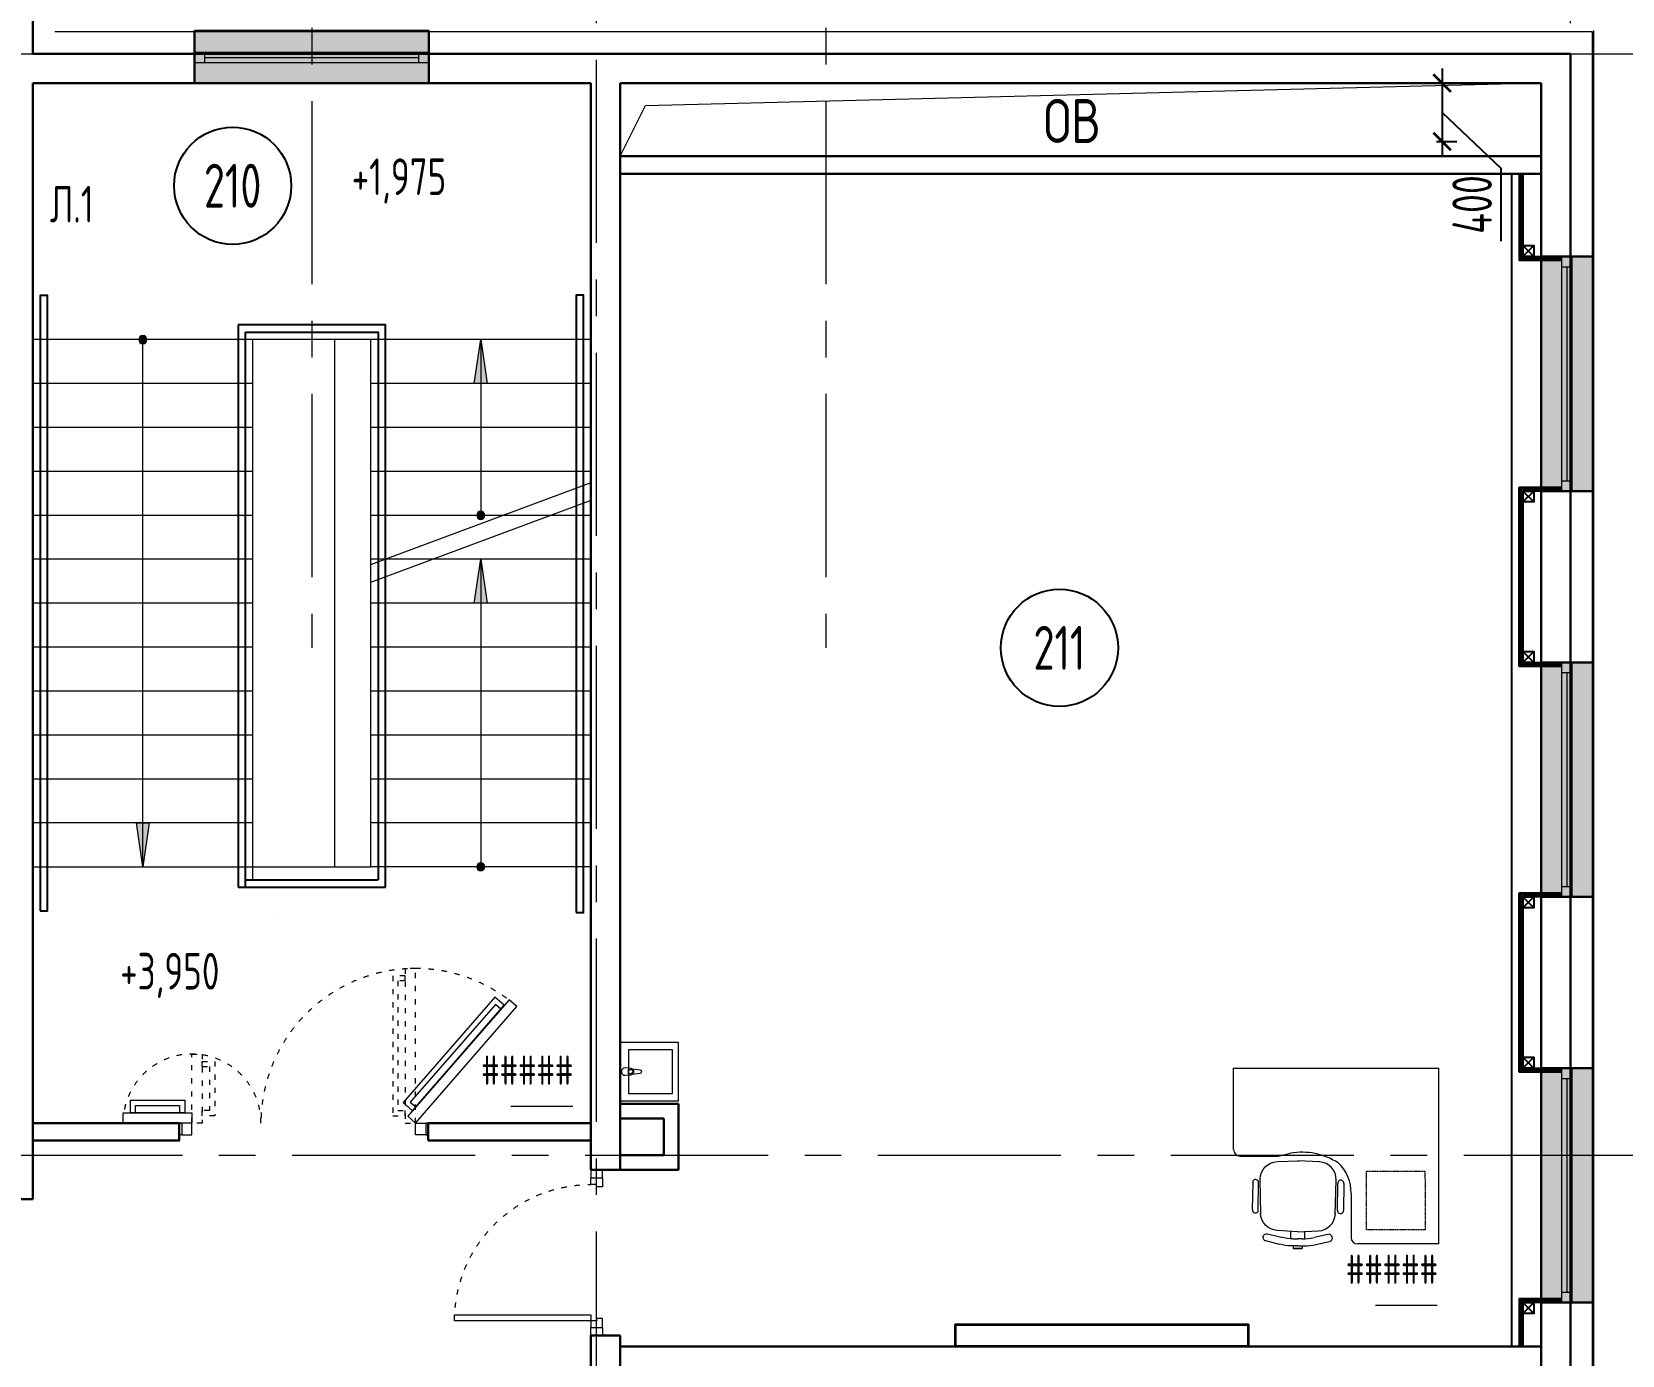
# Model space of a CAD drawing. Header units: millimetres. Extents: x -13407 to 95998, y -2719 to 109387.
# Drawn here: x 51658 to 62519, y 18487 to 27522 of the extents above; entities that cross this region are included whole.
import ezdxf
from ezdxf import colors
from ezdxf.entities.mleader import LeaderData, LeaderLine
from ezdxf.enums import TextEntityAlignment as Align
from ezdxf.math import Vec2, Vec3

# ---------------------------------------------------------------- set-up
doc = ezdxf.new("R2010")
doc.units = ezdxf.units.MM
for name, pattern in [('ACAD_ISO03W100', [30, 12, -18]), ('CENTER', [2, 1.25, -0.25, 0.25, -0.25]), ('HIDDEN', [6, 4, -2])]:
    doc.linetypes.add(name, pattern=pattern)
for name, color, linetype, lineweight in [('_0', 250, 'Continuous', 9), ('_ТХ_мебель передв', 250, 'Continuous', 13), ('_ТХ_обор_комп принт', 30, 'Continuous', 13), ('АР_ГКЛ', 250, 'Continuous', 5), ('АР_Двери', 5, 'Continuous', 18), ('АР_Лестницы', 250, 'Continuous', 15), ('АР_Лестницы ограждение', 94, 'Continuous', 25), ('АР_Маркер экспликации', 239, 'Continuous', 13), ('АР_Навесной фасад', 5, 'Continuous', 5), ('АР_Номер помещения', 1, 'Continuous', 25), ('АР_Окна БЛОК', 250, 'Continuous', 13), ('АР_Оси', 193, 'Continuous', 9), ('АР_Отметки', 250, 'Continuous', 15), ('АР_Перегородки газоблок', 165, 'Continuous', 30), ('АР_Помещения_площадь', 19, 'Continuous', 9), ('АР_Сущ Несущая стена', 202, 'Continuous', 30), ('АР_тонкая линия', 250, 'Continuous', 0), ('Размер шахт', 95, 'Continuous', 9), ('Сан.техника', 153, 'Continuous', 9)]:
    doc.layers.add(name, color=color, linetype=linetype, lineweight=lineweight)
doc.layers.add('АР_Отверстия', color=251, linetype='Continuous')
doc.styles.add('ICOCPEUR', font='isocpeur.ttf')
doc.styles.add('ISOCPEUR', font='isocpeur.ttf', dxfattribs={"width": 0.7})
doc.styles.get("Standard").update_dxf_attribs({"font": 'arial.ttf'})
doc.dimstyles.new('R_100', dxfattribs={"dimtxt": 270, "dimasz": 120, "dimexe": 100, "dimexo": 0, "dimgap": 60, "dimtad": 1, "dimdec": 0, "dimrnd": 5, "dimzin": 0, "dimdsep": 46, "dimtxsty": 'ISOCPEUR', "dimblk": 'ARCHTICK', "dimcen": 0, "dimdle": 100, "dimclrd": 256, "dimclre": 256, "dimclrt": 256, "dimadec": 0, "dimazin": 0, "dimtfac": 2, "dimtdec": 0, "dimtofl": 0, "dimtmove": 1, "dimatfit": 3, "dimfxl": 1, "dimtvp": 3, "dimtolj": 1, "dimtzin": 0, "dimarcsym": 0})

# ---------------------------------------------------------------- blocks, each defined once
blk = doc.blocks.new('*U189')
for points in [[(0, 0), (0, -80), (55, -80), (55, 0), (0, 0)], [(55, -80), (55, 0), (115, 0), (115, -40), (100, -40), (100, -80), (55, -80)], [(1075, -80), (1075, 0), (1015, 0), (1015, -40), (1030, -40), (1030, -80), (1075, -80)], [(1130, 0), (1130, -80), (1075, -80), (1075, 0), (1130, 0)]]:
    blk.add_lwpolyline(points)
blk.add_lwpolyline([(100, -80), (100, -1010), (140, -1010), (140, -80)], close=True)
at = {"linetype": 'ACAD_ISO03W100', "ltscale": 3}
blk.add_arc((100, -80), 930, 270, 0, dxfattribs=at)
blk = doc.blocks.new('*U95')
at = {"true_color": 0xffffff}
h = blk.add_hatch(color=7, dxfattribs=at)
h.dxf.hatch_style = 1
h.paths.add_polyline_path([(-1600, -140), (0, -140), (0, 220), (-1600, 220)])
at = {"lineweight": 30}
for p, q in [((-1600, -140), (-1600, 220)), ((0, -140), (0, 220))]:
    blk.add_line(p, q, dxfattribs=at)
for p, q in [((0, 220), (-1600, 220)), ((-1600, 70), (0, 70)), ((-1600, 0), (0, 0)), ((-1530, 0), (-1530, 70)), ((-1530, 35), (-70, 35)), ((-70, 0), (-70, 70)), ((-1600, -140), (0, -140)), ((-1600, -140), (-1600, -140)), ((-1600, -140), (-1600, -140)), ((0, -140), (0, -140)), ((0, -140), (0, -140))]:
    blk.add_line(p, q)
blk = doc.blocks.new('_DotSmall')
at = {"color": 0, "linetype": 'ByBlock', "const_width": 0.5}
blk.add_lwpolyline([(-0.0625, 0, 1), (0.0625, 0, 1)], format="xyb", close=True, dxfattribs=at)
blk = doc.blocks.new('*U45')
at = {"layer": 'АР_Номер помещения', "color": 7}
blk.add_circle((-14199, 5341), 400, dxfattribs=at)
at = {"layer": 'АР_Помещения_площадь', "color": 7}
blk.add_line((-11619, 851), (-12041, 851), dxfattribs=at)
at = {"color": 7, "style": 'ISOCPEUR', "width": 0.7, "flags": 1}
blk.add_attdef('КАТЕГОРИЯ', (-499, -2092), '', height=250, dxfattribs=at)
at = {"layer": 'АР_Номер помещения', "color": 7, "style": 'ISOCPEUR', "width": 0.7}
blk.add_attdef('НОМЕР_ПОМЕЩЕНИЯ', text='', height=300, dxfattribs=at).set_placement((-14199, 5341), align=Align.MIDDLE_CENTER)
at = {"layer": 'АР_Помещения_площадь', "color": 7, "style": 'ISOCPEUR', "width": 0.7}
blk.add_attdef('ПЛОЩАДЬ_ПОМЕЩЕНИЯ', text='', height=200, dxfattribs=at).set_placement((-11614, 1098), align=Align.MIDDLE_RIGHT)
at = {"layer": 'АР_Помещения_площадь', "color": 7, "lineweight": 30, "width": 0.7, "flags": 104}
blk.add_attdef('ИМЯ_ПОМЕЩЕНИЯ', text='', height=100, dxfattribs=at).set_placement((158, 1217), align=Align.MIDDLE_CENTER)
blk = doc.blocks.new('*U46')
at = {"layer": 'АР_Номер помещения', "color": 7}
blk.add_circle((-15635, 6799), 400, dxfattribs=at)
at = {"layer": 'АР_Помещения_площадь', "color": 7}
blk.add_line((-13313, 514), (-13736, 514), dxfattribs=at)
at = {"color": 7, "style": 'ISOCPEUR', "width": 0.7, "flags": 1}
blk.add_attdef('КАТЕГОРИЯ', (-499, -2092), '', height=250, dxfattribs=at)
at = {"layer": 'АР_Номер помещения', "color": 7, "style": 'ISOCPEUR', "width": 0.7}
blk.add_attdef('НОМЕР_ПОМЕЩЕНИЯ', text='', height=300, dxfattribs=at).set_placement((-15635, 6799), align=Align.MIDDLE_CENTER)
at = {"layer": 'АР_Помещения_площадь', "color": 7, "lineweight": 30, "width": 0.7, "flags": 104}
blk.add_attdef('ИМЯ_ПОМЕЩЕНИЯ', text='', height=100, dxfattribs=at).set_placement((158, 1217), align=Align.MIDDLE_CENTER)
at = {"layer": 'АР_Помещения_площадь', "color": 7, "style": 'ISOCPEUR', "width": 0.7}
blk.add_attdef('ПЛОЩАДЬ_ПОМЕЩЕНИЯ', text='', height=200, dxfattribs=at).set_placement((-13309, 760), align=Align.MIDDLE_RIGHT)
blk = doc.blocks.new('*U85')
h = blk.add_hatch(color=256)
h.dxf.hatch_style = 1
edge = h.paths.add_edge_path()
edge.add_arc((0, 0), 27.6, 359.64, 719.64)
h = blk.add_hatch(color=256)
h.dxf.hatch_style = 1
h.paths.add_polyline_path([(1800, -44), (1800, 44), (2100, 0)])
blk.add_line((2100, 0), (0, 0))
blk.add_lwpolyline([(1800, 44), (1800, -44), (2100, 0), (1800, 44)])
blk.add_circle((0, 0), 27.6)
blk = doc.blocks.new('*U290')
h = blk.add_hatch(color=256)
h.dxf.hatch_style = 1
edge = h.paths.add_edge_path()
edge.add_arc((0, 0), 27.6, 359.64, 719.64)
h = blk.add_hatch(color=256)
h.dxf.hatch_style = 1
h.paths.add_polyline_path([(3300, -44), (3300, 44), (3600, 0)])
blk.add_line((3600, 0), (0, 0))
blk.add_lwpolyline([(3300, 44), (3300, -44), (3600, 0), (3300, 44)])
blk.add_circle((0, 0), 27.6)
blk = doc.blocks.new('_ArchTick')
at = {"color": 0, "linetype": 'ByBlock', "const_width": 0.15}
blk.add_lwpolyline([(-0.5, -0.5), (0.5, 0.5)], dxfattribs=at)
blk = doc.blocks.new('*D354')
at = {"layer": 'Размер шахт', "lineweight": -2, "ltscale": 100, "transparency": 16777216}
for p, q in [((61289, 27272), (61289, 26673)), ((61250, 27172), (61389, 27172)), ((61289, 26972), (61689, 26592)), ((61250, 26773), (61389, 26773)), ((61689, 26592), (61689, 26094))]:
    blk.add_line(p, q, dxfattribs=at)
at = {"layer": 'Размер шахт', "lineweight": -2, "ltscale": 100, "transparency": 16777216, "xscale": 120, "yscale": 120, "zscale": 120}
for p, rotation in [((61289, 27172), 90), ((61289, 26773), 270)]:
    blk.add_blockref('_ArchTick', p, dxfattribs=dict(at, rotation=rotation))
at = {"layer": 'Размер шахт', "ltscale": 100, "transparency": 16777216, "insert": (61494, 26343), "char_height": 270, "attachment_point": 5, "rotation": 90, "style": 'ISOCPEUR'}
blk.add_mtext('\\A1;400', dxfattribs=at)
blk = doc.blocks.new('сан.техника')
at = {"layer": 'Сан.техника', "linetype": 'Continuous', "lineweight": 5}
for p, q in [((-27, 168), (-79, 161)), ((-27, 168), (-79, 161)), ((-79, 139), (-27, 132)), ((-79, 139), (-27, 132)), ((25, 175), (-17, 171)), ((25, 175), (-17, 171)), ((-17, 129), (25, 125)), ((-17, 129), (25, 125)), ((-15, 164), (0, 164)), ((-15, 164), (0, 164)), ((0, 136), (-15, 136)), ((0, 136), (-15, 136)), ((0, 164), (0, 136)), ((0, 164), (0, 136))]:
    blk.add_line(p, q, dxfattribs=at)
for points in [[(59, 350), (-341, 350), (-341, -50), (59, -50)], [(0, 300), (-300, 300), (-300, 0), (0, 0)], [(0, 300), (-300, 300), (-300, 0), (0, 0)]]:
    blk.add_lwpolyline(points, close=True, dxfattribs=at)
for centre, radius, start, end in [((-78, 150), 11.2, 97.1386, 262.8608), ((-78, 150), 11.2, 97.1386, 262.8608), ((-15, 150), 21.1, 122.7707, 237.2287), ((-15, 150), 21.1, 122.7707, 237.2287), ((-15, 150), 13.6, 89.9997, 269.9997), ((-15, 150), 13.6, 89.9997, 269.9997), ((-15, 150), 21.1, 95.1693, 122.7707), ((-15, 150), 21.1, 95.1693, 122.7707), ((-15, 150), 21.1, 237.2287, 264.8301), ((-15, 150), 21.1, 237.2287, 264.8301), ((25, 150), 25, 269.9997, 89.9997), ((25, 150), 25, 269.9997, 89.9997)]:
    blk.add_arc(centre, radius, start, end, dxfattribs=at)
blk = doc.blocks.new('дв.1700')
at = {"layer": 'АР_Двери'}
for points in [[(-87, 0), (-87, -80), (-70, -80), (-70, 0), (-87, 0)], [(-70, -80), (-70, 0), (0, 0), (0, -30), (0, -30), (0, -80), (-70, -80)], [(1596, -80), (1596, 0), (1526, 0), (1526, -30), (1526, -30), (1526, -80), (1596, -80)], [(1613, 0), (1613, -80), (1596, -80), (1596, 0), (1613, 0)]]:
    blk.add_lwpolyline(points, dxfattribs=at)
for points in [[(0, -80), (-692, -876), (-639, -922), (53, -126)], [(1997, -150), (1526, -150), (1526, -80), (1997, -80)], [(20, -164), (-606, -884), (-542, -940), (84, -219)], [(-3, -190), (-583, -858), (-546, -890), (35, -223)], [(1947, -235), (1576, -235), (1576, -150), (1947, -150)], [(1912, -200), (1611, -200), (1611, -150), (1912, -150)]]:
    blk.add_lwpolyline(points, close=True, dxfattribs=at)
at = {"layer": 'АР_Двери', "linetype": 'ACAD_ISO03W100', "ltscale": 3}
for points in [[(0, -80), (0, -1135), (70, -1135), (70, -80)], [(1456, -551), (1456, -80), (1526, -80), (1526, -551)]]:
    blk.add_lwpolyline(points, close=True, dxfattribs=at)
for points in [[(70, -1050), (70, -1085), (155, -1085), (155, -130), (70, -130), (70, -165)], [(70, -1050), (120, -1050), (120, -165), (70, -165)], [(1456, -466), (1456, -501), (1371, -501), (1371, -130), (1456, -130), (1456, -165)], [(1456, -466), (1406, -466), (1406, -165), (1456, -165)]]:
    blk.add_lwpolyline(points, dxfattribs=at)
for centre, radius, start, end in [((0, -80), 1055, 229, 0), ((1526, -80), 471, 180, 351.4758)]:
    blk.add_arc(centre, radius, start, end, dxfattribs=at)
blk = doc.blocks.new('A$Ce02d65bd')
at = {"ltscale": 100}
for points in [[(0, 0), (0, 75), (75, 75), (75, 0), (0, 0)], [(0, 0), (75, 75)], [(0, 75), (75, 0)]]:
    blk.add_lwpolyline(points, dxfattribs=at)
blk = doc.blocks.new('*U289')
h = blk.add_hatch(color=256)
h.dxf.hatch_style = 1
edge = h.paths.add_edge_path()
edge.add_arc((0, 0), 27.6, 359.64, 719.64)
h = blk.add_hatch(color=256)
h.dxf.hatch_style = 1
h.paths.add_polyline_path([(900, -44), (900, 44), (1200, 0)])
blk.add_line((1200, 0), (0, 0))
blk.add_lwpolyline([(900, 44), (900, -44), (1200, 0), (900, 44)])
blk.add_circle((0, 0), 27.6)
blk = doc.blocks.new('М-60')
at = {"extrusion": (-6.19742e-05, 0.000470712, 1)}
for p, q in [((7034998, 1186438, 0), (7035020, 1186531, 0)), ((7035049, 1186549, 0), (7035051, 1186549, 0)), ((7035202, 1186569, 0), (7035439, 1186576, 0)), ((7035415, 1186627, 0), (7035232, 1186627, 0)), ((7035232, 1186586, 0), (7035416, 1186587, 0)), ((7035068, 1186520, 0), (7035047, 1186426, 0)), ((7035086, 1186313, 0), (7035093, 1186455, 0)), ((7035563, 1186460, 0), (7035570, 1186313, 0)), ((7034971, 1186283, 0), (7034970, 1186343, 0)), ((7034989, 1186343, 0), (7034971, 1186343, 0)), ((7034971, 1186343, 0), (7034971, 1186283, 0)), ((7034989, 1186313, 0), (7034989, 1186356, 0)), ((7034989, 1186313, 0), (7034989, 1186343, 0)), ((7034989, 1186313, 0), (7034989, 1186283, 0)), ((7034989, 1186313, 0), (7034990, 1186270, 0)), ((7035037, 1186344, 0), (7035037, 1186313, 0)), ((7035038, 1186283, 0), (7035037, 1186314, 0)), ((7035038, 1186361, 0), (7035088, 1186361, 0)), ((7035086, 1186315, 0), (7035095, 1186173, 0)), ((7035565, 1186174, 0), (7035570, 1186322, 0)), ((7034989, 1186283, 0), (7034971, 1186283, 0)), ((7035038, 1186266, 0), (7035089, 1186266, 0)), ((7035000, 1186188, 0), (7035023, 1186096, 0)), ((7035071, 1186108, 0), (7035048, 1186201, 0)), ((7035053, 1186078, 0), (7035054, 1186078, 0)), ((7035206, 1186060, 0), (7035443, 1186057, 0)), ((7035236, 1186044, 0), (7035420, 1186046, 0)), ((7035420, 1186005, 0), (7035237, 1186003, 0))]:
    blk.add_line(p, q, dxfattribs=at)
for centre, start, end in [((7035230, 1186606, 122), 84.9987, 275.5247), ((7035417, 1186607, 122), 264.9987, 95.5247), ((7035234, 1186024, 122), 85.3479, 275.874), ((7035422, 1186026, 122), 265.3479, 95.874)]:
    blk.add_arc(centre, 20.6, start, end, dxfattribs=at)
at = {"extrusion": (6.19742e-05, -0.000470712, -1)}
for centre, major_axis, start_param, end_param in [((7035043, 1186525, 0), (15.6, 18.5, 0), 4.240369, 5.829345), ((7035045, 1186525, 0), (15.6, 18.5, 0), -0.45384, 1.098777), ((7035213, 1186449, 0), (77.8, 92.6, 0), 4.061153, 5.558057), ((7035442, 1186455, 0), (77.8, 92.6, 0), -0.725128, 0.826554), ((7035352, 1186356, 0), (-278, 234, 0), 5.584367, 5.811166), ((7035400, 1186344, 0), (234, 278, 0), 4.01357, 4.240369)]:
    blk.add_ellipse(centre, major_axis=major_axis, ratio=1, start_param=start_param, end_param=end_param, dxfattribs=at)
at = {"extrusion": (-6.19742e-05, 0.000470712, 1)}
for centre, major_axis, start_param, end_param in [((7035353, 1186275, 0), (-274, -238, 0), 5.584367, 5.811166), ((7035401, 1186288, 0), (238, -274, 0), 4.01357, 4.240369), ((7035047, 1186101, 0), (15.8, -18.3, 0), 4.240369, 5.829345), ((7035048, 1186102, 0), (15.8, -18.3, 0), -0.45384, 1.098777), ((7035215, 1186180, 0), (79.2, -91.4, 0), 4.061153, 5.558057), ((7035444, 1186178, 0), (79.2, -91.4, 0), -0.725128, 0.826554)]:
    blk.add_ellipse(centre, major_axis=major_axis, ratio=1, start_param=start_param, end_param=end_param, dxfattribs=at)
blk = doc.blocks.new('стол угловой 1200х1400')
at = {"extrusion": (-6.20986e-05, 0.000470696, 1)}
for p, q in [((-20568, 32128, -393), (-20568, 33328, -394)), ((-20568, 33328, -394), (-20015, 33328, -394)), ((-19970, 32985, -393), (-19970, 33285, -394)), ((-19213, 32728, -393), (-19472, 32728, -393)), ((-19168, 32683, -393), (-19168, 32128, -393)), ((-19168, 32128, -393), (-20568, 32128, -393))]:
    blk.add_line(p, q, dxfattribs=at)
at = {"linetype": 'HIDDEN', "ltscale": 0.1}
blk.add_lwpolyline([(-20476, 33232), (-20076, 33232), (-20075, 32832), (-20475, 32832)], close=True, dxfattribs=at)
at = {"extrusion": (-6.20986e-05, 0.000470696, 1), "elevation": -377}
blk.add_lwpolyline([(-19472, 32728), (-19557, 32709)], dxfattribs=at)
at = {"extrusion": (-6.20986e-05, 0.000470696, 1)}
for centre, radius, start, end in [((-20015, 33283, -377), 45, 2.4817, 90.0151), ((-19697, 32975, -377), 273, 178.0222, 227.3755), ((-19635, 33157, -377), 455, 237.2104, 279.9393), ((-19213, 32683, -377), 45, 0.0151, 90.0151)]:
    blk.add_arc(centre, radius, start, end, dxfattribs=at)

msp = doc.modelspace()

# ---------------------------------------------------------------- linework, layer by layer
msp.add_line((61765, 18547.2), (61765, 26552.6))
for points in [[(61815.3, 26552.6), (61815.3, 25962.2), (62105.3, 25962.2)], [(61827.8, 26552.6), (61827.8, 25974.7), (62105.3, 25974.7)], [(61840.3, 26552.6), (61840.3, 25987.2), (62105.3, 25987.2)], [(61815, 23192.2), (61815, 24412.2)], [(62105, 24412.2), (61815, 24412.2), (61815, 23192.2), (62105, 23192.2)], [(61827.5, 23204.7), (61827.5, 24399.7)], [(62105, 24399.7), (61827.5, 24399.7), (61827.5, 23204.7), (62105, 23204.7)], [(61840, 23217.2), (61840, 24387.2)], [(62105, 24387.2), (61840, 24387.2), (61840, 23217.2), (62105, 23217.2)], [(61815, 20422.2), (61815, 21642.2)], [(62105, 21642.2), (61815, 21642.2), (61815, 20422.2), (62105, 20422.2)], [(61827.5, 20434.7), (61827.5, 21629.7)], [(62105, 21629.7), (61827.5, 21629.7), (61827.5, 20434.7), (62105, 20434.7)], [(61840, 20447.2), (61840, 21617.2)], [(62105, 21617.2), (61840, 21617.2), (61840, 20447.2), (62105, 20447.2)], [(62105.3, 18872.2), (61815.3, 18872.2), (61815.3, 18547.2)], [(62105.3, 18859.7), (61827.8, 18859.7), (61827.8, 18547.2)], [(62105.3, 18847.2), (61840.3, 18847.2), (61840.3, 18547.2)]]:
    msp.add_lwpolyline(points)
at = {"ltscale": 100}
for points in [[(61840.3, 25987.2), (61840.3, 26062.2), (61915.3, 26062.2), (61915.3, 25987.2), (61840.3, 25987.2)], [(61840.3, 25987.2), (61915.3, 26062.2)], [(61840.3, 26062.2), (61915.3, 25987.2)], [(61840, 24312.2), (61840, 24387.2), (61915, 24387.2), (61915, 24312.2), (61840, 24312.2)], [(61840, 24312.2), (61915, 24387.2)], [(61840, 24387.2), (61915, 24312.2)], [(61840, 23217.2), (61840, 23292.2), (61915, 23292.2), (61915, 23217.2), (61840, 23217.2)], [(61840, 23217.2), (61915, 23292.2)], [(61840, 23292.2), (61915, 23217.2)], [(61840, 21542.2), (61840, 21617.2), (61915, 21617.2), (61915, 21542.2), (61840, 21542.2)], [(61840, 21542.2), (61915, 21617.2)], [(61840, 21617.2), (61915, 21542.2)], [(61840, 20447.2), (61840, 20522.2), (61915, 20522.2), (61915, 20447.2), (61840, 20447.2)], [(61840, 20447.2), (61915, 20522.2)], [(61840, 20522.2), (61915, 20447.2)], [(61840.3, 18772.2), (61840.3, 18847.2), (61915.3, 18847.2), (61915.3, 18772.2), (61840.3, 18772.2)], [(61840.3, 18772.2), (61915.3, 18847.2)], [(61840.3, 18847.2), (61915.3, 18772.2)]]:
    msp.add_lwpolyline(points, dxfattribs=at)
at = {"layer": '_ТХ_обор_комп принт', "lineweight": 35}
msp.add_lwpolyline([(57965, 18547.2), (57965, 18697.2), (59965, 18697.2), (59965, 18547.2)], close=True, dxfattribs=at)
at = {"layer": 'АР_ГКЛ', "ltscale": 100}
for points in [[(62105, 24412.2), (61815, 24412.2)], [(62105, 24399.7), (61827.5, 24399.7)], [(62105, 24387.2), (61840, 24387.2)], [(62105, 23192.2), (61815, 23192.2)], [(62105, 23204.7), (61827.5, 23204.7)], [(62105, 23217.2), (61840, 23217.2)], [(62105, 21642.2), (61815, 21642.2)], [(62105, 21629.7), (61827.5, 21629.7)], [(62105, 21617.2), (61840, 21617.2)], [(62105, 20422.2), (61815, 20422.2)], [(62105, 20434.7), (61827.5, 20434.7)], [(62105, 20447.2), (61840, 20447.2)]]:
    msp.add_lwpolyline(points, dxfattribs=at)
at = {"layer": 'АР_Лестницы', "color": 18, "ltscale": 100, "true_color": 0x000000}
for p, q in [((53972.7, 25420.7), (51665, 25420.8)), ((55475, 25420.8), (53972.6, 25420.8)), ((53167.4, 25120.8), (51665, 25120.8)), ((55475, 25120.8), (53972.6, 25120.8)), ((53167.4, 24820.8), (51665, 24820.8)), ((55475, 24820.8), (53972.6, 24820.8)), ((53167.4, 24520.8), (51665, 24520.8)), ((55475, 24443.6), (53970, 23883.6)), ((55475, 24520.8), (53972.6, 24520.8)), ((53167.4, 24220.8), (51665, 24220.8)), ((55475, 24323.1), (53970, 23763.1)), ((55475, 24220.8), (53972.6, 24220.8)), ((53167.4, 23920.8), (51665, 23920.8)), ((55475, 23920.8), (53972.6, 23920.8)), ((53167.4, 23620.8), (51665, 23620.8)), ((55475, 23620.8), (53972.6, 23620.8)), ((53167.4, 23320.8), (51665, 23320.8)), ((55475, 23320.8), (53972.6, 23320.8)), ((53167.4, 23020.8), (51665, 23020.8)), ((55475, 23020.8), (53972.6, 23020.8)), ((53167.4, 22720.8), (51665, 22720.8)), ((55475, 22720.8), (53972.6, 22720.8)), ((53167.4, 22420.8), (51665, 22420.8)), ((55475, 22420.8), (53972.6, 22420.8)), ((53167.4, 22120.8), (51665, 22120.8)), ((55475, 22120.8), (53972.6, 22120.8)), ((51665, 21820.8), (53972.6, 21820.8)), ((55475, 21820.8), (53972.6, 21820.8))]:
    msp.add_line(p, q, dxfattribs=at)
at = {"layer": 'АР_Лестницы', "ltscale": 100}
msp.add_line((53725.1, 25420.8), (53725.1, 21820.8), dxfattribs=at)
for points in [[(53167.5, 21731.7), (53167.6, 25420.7)], [(53972.6, 21820.8), (53972.7, 25420.8)]]:
    msp.add_lwpolyline(points, dxfattribs=at)
at = {"layer": 'АР_Лестницы ограждение', "ltscale": 100}
for p, q in [((54072.6, 21681.7), (54072.6, 23154.7)), ((53117.4, 21731.7), (54022.6, 21731.7)), ((53067.4, 21681.7), (54072.6, 21681.7))]:
    msp.add_line(p, q, dxfattribs=at)
for points in [[(51715.3, 21520.6), (51765.3, 21520.6), (51765.3, 25720.9), (51715.3, 25720.9)], [(55375, 21509.1), (55425, 21509.1), (55425, 25723.1), (55375, 25723.1)]]:
    msp.add_lwpolyline(points, close=True, dxfattribs=at)
for points in [[(54072.6, 23108.1), (54072.6, 23763.1), (54072.6, 25520.7), (53067.4, 25520.7)], [(53067.4, 25520.7), (53067.4, 21681.7)], [(53117.4, 25470.7), (54022.6, 25470.7), (54022.6, 23763.1), (54022.6, 23068.1)], [(53117.4, 21681.7), (53117.4, 25470.7)], [(54022.6, 23122.9), (54022.6, 21731.7)], [(53323.1, 21499.5), (53323.1, 21499.5)]]:
    msp.add_lwpolyline(points, dxfattribs=at)
at = {"layer": 'АР_Навесной фасад', "ltscale": 100}
for p, q in [((62315, 27522.2), (51815, 27522.2)), ((62315, 9652.2), (62315, 27522.2)), ((62325, 9662.2), (62325, 27532.2))]:
    msp.add_line(p, q, dxfattribs=at)
at = {"layer": 'АР_Оси', "linetype": 'CENTER', "ltscale": 1000}
for p, q in [((53569.9, 79049.7), (53569.9, 23317.3)), ((57079.9, 79049.7), (57079.9, 23317.3)), ((55515, -1919.1), (55515, 32388.4)), ((55515, -1919.1), (55515, 32388.4)), ((62165, -1919.1), (62165, 32388.4)), ((-12563.8, 27372.2), (71033.4, 27372.2)), ((-12563.8, 19852.2), (71033.4, 19852.2))]:
    msp.add_line(p, q, dxfattribs=at)
at = {"layer": 'АР_Перегородки газоблок', "ltscale": 100}
for p, q in [((55675, 20202.2), (56075, 20202.2)), ((56075, 20202.2), (56075, 19752.2)), ((55975, 20102.2), (55675, 20102.2)), ((55975, 19852.2), (55975, 20102.2)), ((55675, 19852.2), (55975, 19852.2)), ((56075, 19752.2), (55675, 19752.2))]:
    msp.add_line(p, q, dxfattribs=at)
for points in [[(55675, 26672.6), (61965, 26672.6)], [(55675, 26552.6), (61965, 26552.6)], [(51665, 20072.2), (52665, 20072.2), (52665, 19952.2), (51665, 19952.2)], [(54365, 20072.2), (55475, 20072.2)], [(54365, 19952.2), (54365, 20072.2)], [(55475, 19952.2), (54365, 19952.2)], [(55675, 18547.2), (61965, 18547.2)]]:
    msp.add_lwpolyline(points, dxfattribs=at)
at = {"layer": 'АР_Сущ Несущая стена', "ltscale": 100}
for p, q in [((51665, 31337.2), (51665, 27372.2)), ((62165, 27372.2), (51665, 27372.2)), ((62165, 9502.2), (62165, 27372.2)), ((51665, 27172.2), (51665, 19552.2)), ((55475, 27172.2), (51665, 27172.2)), ((55475, 27172.2), (55475, 19752.2)), ((61965, 27172.2), (55675, 27172.2)), ((55675, 27172.2), (55675, 19752.2)), ((61965, 9502.2), (61965, 27172.2)), ((55675, 19752.2), (55475, 19752.2)), ((51565, 19552.2), (51665, 19552.2)), ((55475, 18622.2), (55475, 15308.7)), ((55675, 18622.2), (55475, 18622.2)), ((55675, 18622.2), (55675, 15308.7))]:
    msp.add_line(p, q, dxfattribs=at)
at = {"layer": 'АР_тонкая линия', "color": 18, "ltscale": 100, "true_color": 0x000000}
msp.add_lwpolyline([(55675, 26672.6), (55848.2, 27018.3), (61872, 27172.2)], dxfattribs=at)

# ---------------------------------------------------------------- block references
at = {"layer": '_0', "color": 1, "lineweight": -3, "ltscale": 500, "xscale": -1, "rotation": 270}
msp.add_blockref('A$Ce02d65bd', (61839.6, 25987.2), dxfattribs=at)
at = {"layer": '_ТХ_мебель передв'}
for name, p, rotation in [('стол угловой 1200х1400', (40697, 52574.7, 393), 180), ('М-60', (1134581.5, -7033733.3, 393.1), 89.08873266248857)]:
    msp.add_blockref(name, p, dxfattribs=dict(at, rotation=rotation))
at = {"layer": 'АР_Двери', "rotation": 180}
msp.add_blockref('дв.1700', (54278, 19992.2), dxfattribs=at)
at = {"layer": 'АР_Двери', "xscale": -1, "rotation": 270}
msp.add_blockref('*U189', (55555, 18622.2), dxfattribs=at)
at = {"layer": 'АР_Лестницы', "ltscale": 100, "xscale": -1}
for name, p, rotation in [('*U290', (52416.2, 25420.7), 90), ('*U289', (54723.8, 24220.8), 270), ('*U85', (54723.8, 21820.8), 270)]:
    msp.add_blockref(name, p, dxfattribs=dict(at, rotation=rotation))
at = {"layer": 'АР_Маркер экспликации', "color": 7}
ref = msp.add_blockref('*U46', (68664.7, 19672.1), dxfattribs=at)
ref.add_attrib('НОМЕР_ПОМЕЩЕНИЯ', '210', dxfattribs={"layer": 'АР_Номер помещения', "color": 7, "height": 300, "style": 'ISOCPEUR', "width": 0.7}).set_placement((53029.7, 26471.4), align=Align.MIDDLE_CENTER)
ref.add_attrib('ПЛОЩАДЬ_ПОМЕЩЕНИЯ', '#####', dxfattribs={"layer": 'АР_Помещения_площадь', "color": 7, "height": 200, "style": 'ISOCPEUR', "width": 0.7}).set_placement((55356.1, 20432.5), align=Align.MIDDLE_RIGHT)
ref = msp.add_blockref('*U45', (72874.7, 17975.6), dxfattribs=at)
ref.add_attrib('НОМЕР_ПОМЕЩЕНИЯ', '211', dxfattribs={"layer": 'АР_Номер помещения', "color": 7, "height": 300, "style": 'ISOCPEUR', "width": 0.7}).set_placement((58675.6, 23316.5), align=Align.MIDDLE_CENTER)
ref.add_attrib('ПЛОЩАДЬ_ПОМЕЩЕНИЯ', '#####', dxfattribs={"layer": 'АР_Помещения_площадь', "color": 7, "height": 200, "style": 'ISOCPEUR', "width": 0.7}).set_placement((61261, 19073.5), align=Align.MIDDLE_RIGHT)
at = {"layer": 'АР_Окна БЛОК'}
msp.add_blockref('*U95', (54370, 27312.2), dxfattribs=at)
at = {"layer": 'АР_Окна БЛОК', "rotation": 270}
for p in [(62105, 24387.2), (62105, 21617.2), (62105, 18847.2)]:
    msp.add_blockref('*U95', p, dxfattribs=at)
at = {"layer": 'Сан.техника', "rotation": 180}
msp.add_blockref('сан.техника', (55734, 20573), dxfattribs=at)

# ---------------------------------------------------------------- texts
at = {"layer": 'АР_Отверстия', "ltscale": 100, "insert": (58762.2, 26913.5), "char_height": 300, "attachment_point": 5, "line_spacing_factor": 0.7, "style": 'ICOCPEUR'}
msp.add_mtext('\\A1;{\\W0.8;ОВ}', dxfattribs=at)

# ---------------------------------------------------------------- dimensions: what is measured, and where the dimension line sits
at = {"layer": 'Размер шахт', "ltscale": 100}
dim = msp.add_linear_dim(base=(61289, 26772.6), p1=(61250.3, 27172.2), p2=(61250.3, 26772.6), angle=90, dimstyle='R_100', override={"dimpost": '\\X', "dimfxl": 300, "dimarcsym": 1}, dxfattribs=at)
dim.commit()
dim.dimension.update_dxf_attribs({"geometry": '*D354', "text_midpoint": (61689, 26531.6), "dimtype": 160})

# ---------------------------------------------------------------- leaders
at = {"layer": 'АР_Отметки'}
ml = msp.add_multileader_mtext('Standard', dxfattribs=at)
ml.set_content('+2,100', color=256, style='ISOCPEUR')
ml.set_leader_properties(color=256, linetype='Continuous', lineweight=-1)
ml.set_arrow_properties(name='DOTSMALL')
ml.build(insert=Vec2(0, 0))
ml.multileader.update_dxf_attribs({"has_text_frame": 1, "text_left_attachment_type": 4, "text_right_attachment_type": 4, "dogleg_length": 100, "arrow_head_size": 180})
ctx = ml.context
ctx.base_point, ctx.char_height, ctx.arrow_head_size, ctx.landing_gap_size, ctx.plane_origin = Vec3(55581.7, 70947), 250, 180, 50, Vec3(49822.1, 65161.6)
ctx.left_attachment, ctx.right_attachment = 4, 4
notes = []
notes.append((ctx, [(0, (0, 0, 0), (0, 0), (1, 0), 1, [])]))
ctx.mtext.insert, ctx.mtext.width, ctx.mtext.line_spacing_style, ctx.mtext.flow_direction = Vec3(55631.7, 71280.3), 852.697, 2, 5
ml = msp.add_multileader_mtext('Standard', dxfattribs=at)
ml.set_content('Л.5', color=256, style='ISOCPEUR')
ml.set_leader_properties(color=256, linetype='Continuous', lineweight=-1)
ml.set_arrow_properties(name='DOTSMALL')
ml.build(insert=Vec2(0, 0))
ml.multileader.update_dxf_attribs({"has_text_frame": 1, "text_left_attachment_type": 4, "text_right_attachment_type": 4, "dogleg_length": 100, "arrow_head_size": 180})
ctx = ml.context
ctx.base_point, ctx.char_height, ctx.arrow_head_size, ctx.landing_gap_size, ctx.plane_origin = Vec3(54054.2, 70700.7), 250, 180, 50, Vec3(79808.7, 56971.3)
ctx.left_attachment, ctx.right_attachment = 4, 4
notes.append((ctx, [(0, (0, 0, 0), (0, 0), (1, 0), 1, [])]))
ctx.mtext.insert, ctx.mtext.width, ctx.mtext.line_spacing_style, ctx.mtext.flow_direction = Vec3(54104.2, 71034), 852.697, 2, 5
ml = msp.add_multileader_mtext('Standard', dxfattribs=at)
ml.set_content('+4,200', color=256, style='ISOCPEUR')
ml.set_leader_properties(color=256, linetype='Continuous', lineweight=-1)
ml.set_arrow_properties(name='DOTSMALL')
ml.build(insert=Vec2(0, 0))
ml.multileader.update_dxf_attribs({"has_text_frame": 1, "text_left_attachment_type": 4, "text_right_attachment_type": 4, "dogleg_length": 100, "arrow_head_size": 180})
ctx = ml.context
ctx.base_point, ctx.char_height, ctx.arrow_head_size, ctx.landing_gap_size, ctx.plane_origin = Vec3(55040.2, 64919.7), 250, 180, 50, Vec3(54958.8, 63652.1)
ctx.left_attachment, ctx.right_attachment = 4, 4
notes.append((ctx, [(0, (0, 0, 0), (0, 0), (1, 0), 1, [])]))
ctx.mtext.insert, ctx.mtext.width, ctx.mtext.line_spacing_style, ctx.mtext.flow_direction = Vec3(55090.2, 65253), 852.697, 2, 5
ml = msp.add_multileader_mtext('Standard', dxfattribs=at)
ml.set_content('+1,975', color=256, style='ISOCPEUR')
ml.set_leader_properties(color=256, linetype='Continuous', lineweight=-1)
ml.set_arrow_properties(name='DOTSMALL')
ml.build(insert=Vec2(0, 0))
ml.multileader.update_dxf_attribs({"has_text_frame": 1, "text_left_attachment_type": 4, "text_right_attachment_type": 4, "dogleg_length": 100, "arrow_head_size": 180})
ctx = ml.context
ctx.base_point, ctx.char_height, ctx.arrow_head_size, ctx.landing_gap_size, ctx.plane_origin = Vec3(53793.1, 26324.6), 250, 180, 50, Vec3(53132.5, 25663.8)
ctx.left_attachment, ctx.right_attachment = 4, 4
notes.append((ctx, [(0, (0, 0, 0), (0, 0), (1, 0), 1, [])]))
ctx.mtext.insert, ctx.mtext.width, ctx.mtext.line_spacing_style, ctx.mtext.flow_direction = Vec3(53843.1, 26657.9), 852.697, 2, 5
ml = msp.add_multileader_mtext('Standard', dxfattribs=at)
ml.set_content('Л.1', color=256, style='ISOCPEUR')
ml.set_leader_properties(color=256, linetype='Continuous', lineweight=-1)
ml.set_arrow_properties(name='DOTSMALL')
ml.build(insert=Vec2(0, 0))
ml.multileader.update_dxf_attribs({"has_text_frame": 1, "text_left_attachment_type": 4, "text_right_attachment_type": 4, "dogleg_length": 100, "arrow_head_size": 180})
ctx = ml.context
ctx.base_point, ctx.char_height, ctx.arrow_head_size, ctx.landing_gap_size, ctx.plane_origin = Vec3(51731.8, 26137.6, 0), 250, 180, 50, Vec3(77176.9, 13391.1, 0)
ctx.left_attachment, ctx.right_attachment = 4, 4
notes.append((ctx, [(0, (0, 0, 0), (0, 0), (1, 0), 1, [])]))
ctx.mtext.insert, ctx.mtext.width, ctx.mtext.line_spacing_style, ctx.mtext.flow_direction = Vec3(51781.8, 26470.9, 0), 852.697, 2, 5
ml = msp.add_multileader_mtext('Standard', dxfattribs=at)
ml.set_content('+3,950', color=256, style='ISOCPEUR')
ml.set_leader_properties(color=256, linetype='Continuous', lineweight=-1)
ml.set_arrow_properties(name='DOTSMALL')
ml.build(insert=Vec2(0, 0))
ml.multileader.update_dxf_attribs({"has_text_frame": 1, "text_left_attachment_type": 4, "text_right_attachment_type": 4, "dogleg_length": 100, "arrow_head_size": 180})
ctx = ml.context
ctx.base_point, ctx.char_height, ctx.arrow_head_size, ctx.landing_gap_size, ctx.plane_origin = Vec3(52211.2, 20900.5), 250, 180, 50, Vec3(52690.3, 17948.1)
ctx.left_attachment, ctx.right_attachment = 4, 4
notes.append((ctx, [(0, (0, 0, 0), (0, 0), (1, 0), 1, [])]))
ctx.mtext.insert, ctx.mtext.width, ctx.mtext.line_spacing_style, ctx.mtext.flow_direction = Vec3(52261.2, 21233.8), 852.697, 2, 5
ml = msp.add_multileader_mtext('Standard', dxfattribs=at)
ml.set_content('+3,950', color=256, style='ISOCPEUR')
ml.set_leader_properties(color=256, linetype='Continuous', lineweight=-1)
ml.set_arrow_properties(name='DOTSMALL')
ml.build(insert=Vec2(0, 0))
ml.multileader.update_dxf_attribs({"has_text_frame": 1, "text_left_attachment_type": 4, "text_right_attachment_type": 4, "dogleg_length": 100, "arrow_head_size": 180})
ctx = ml.context
ctx.base_point, ctx.char_height, ctx.arrow_head_size, ctx.landing_gap_size, ctx.plane_origin = Vec3(52211.2, 20900.5), 250, 180, 50, Vec3(52690.3, 17948.1)
ctx.left_attachment, ctx.right_attachment = 4, 4
notes.append((ctx, [(0, (0, 0, 0), (0, 0), (1, 0), 1, [])]))
ctx.mtext.insert, ctx.mtext.width, ctx.mtext.line_spacing_style, ctx.mtext.flow_direction = Vec3(52261.2, 21233.8), 852.697, 2, 5
for ctx, leaders in notes:
    for number, flags, end, landing, length, lines in leaders:
        leader = LeaderData()
        leader.index, (leader.has_last_leader_line, leader.has_dogleg_vector, leader.attachment_direction) = number, flags
        leader.last_leader_point, leader.dogleg_vector, leader.dogleg_length = Vec3(end), Vec3(landing), length
        for number, points, colour, breaks in lines:
            line = LeaderLine()
            line.index, line.vertices, line.color, line.breaks = number, Vec3.list(points), colors.encode_raw_color(colour), breaks
            leader.lines.append(line)
        ctx.leaders.append(leader)

doc.saveas('drawing.dxf')
